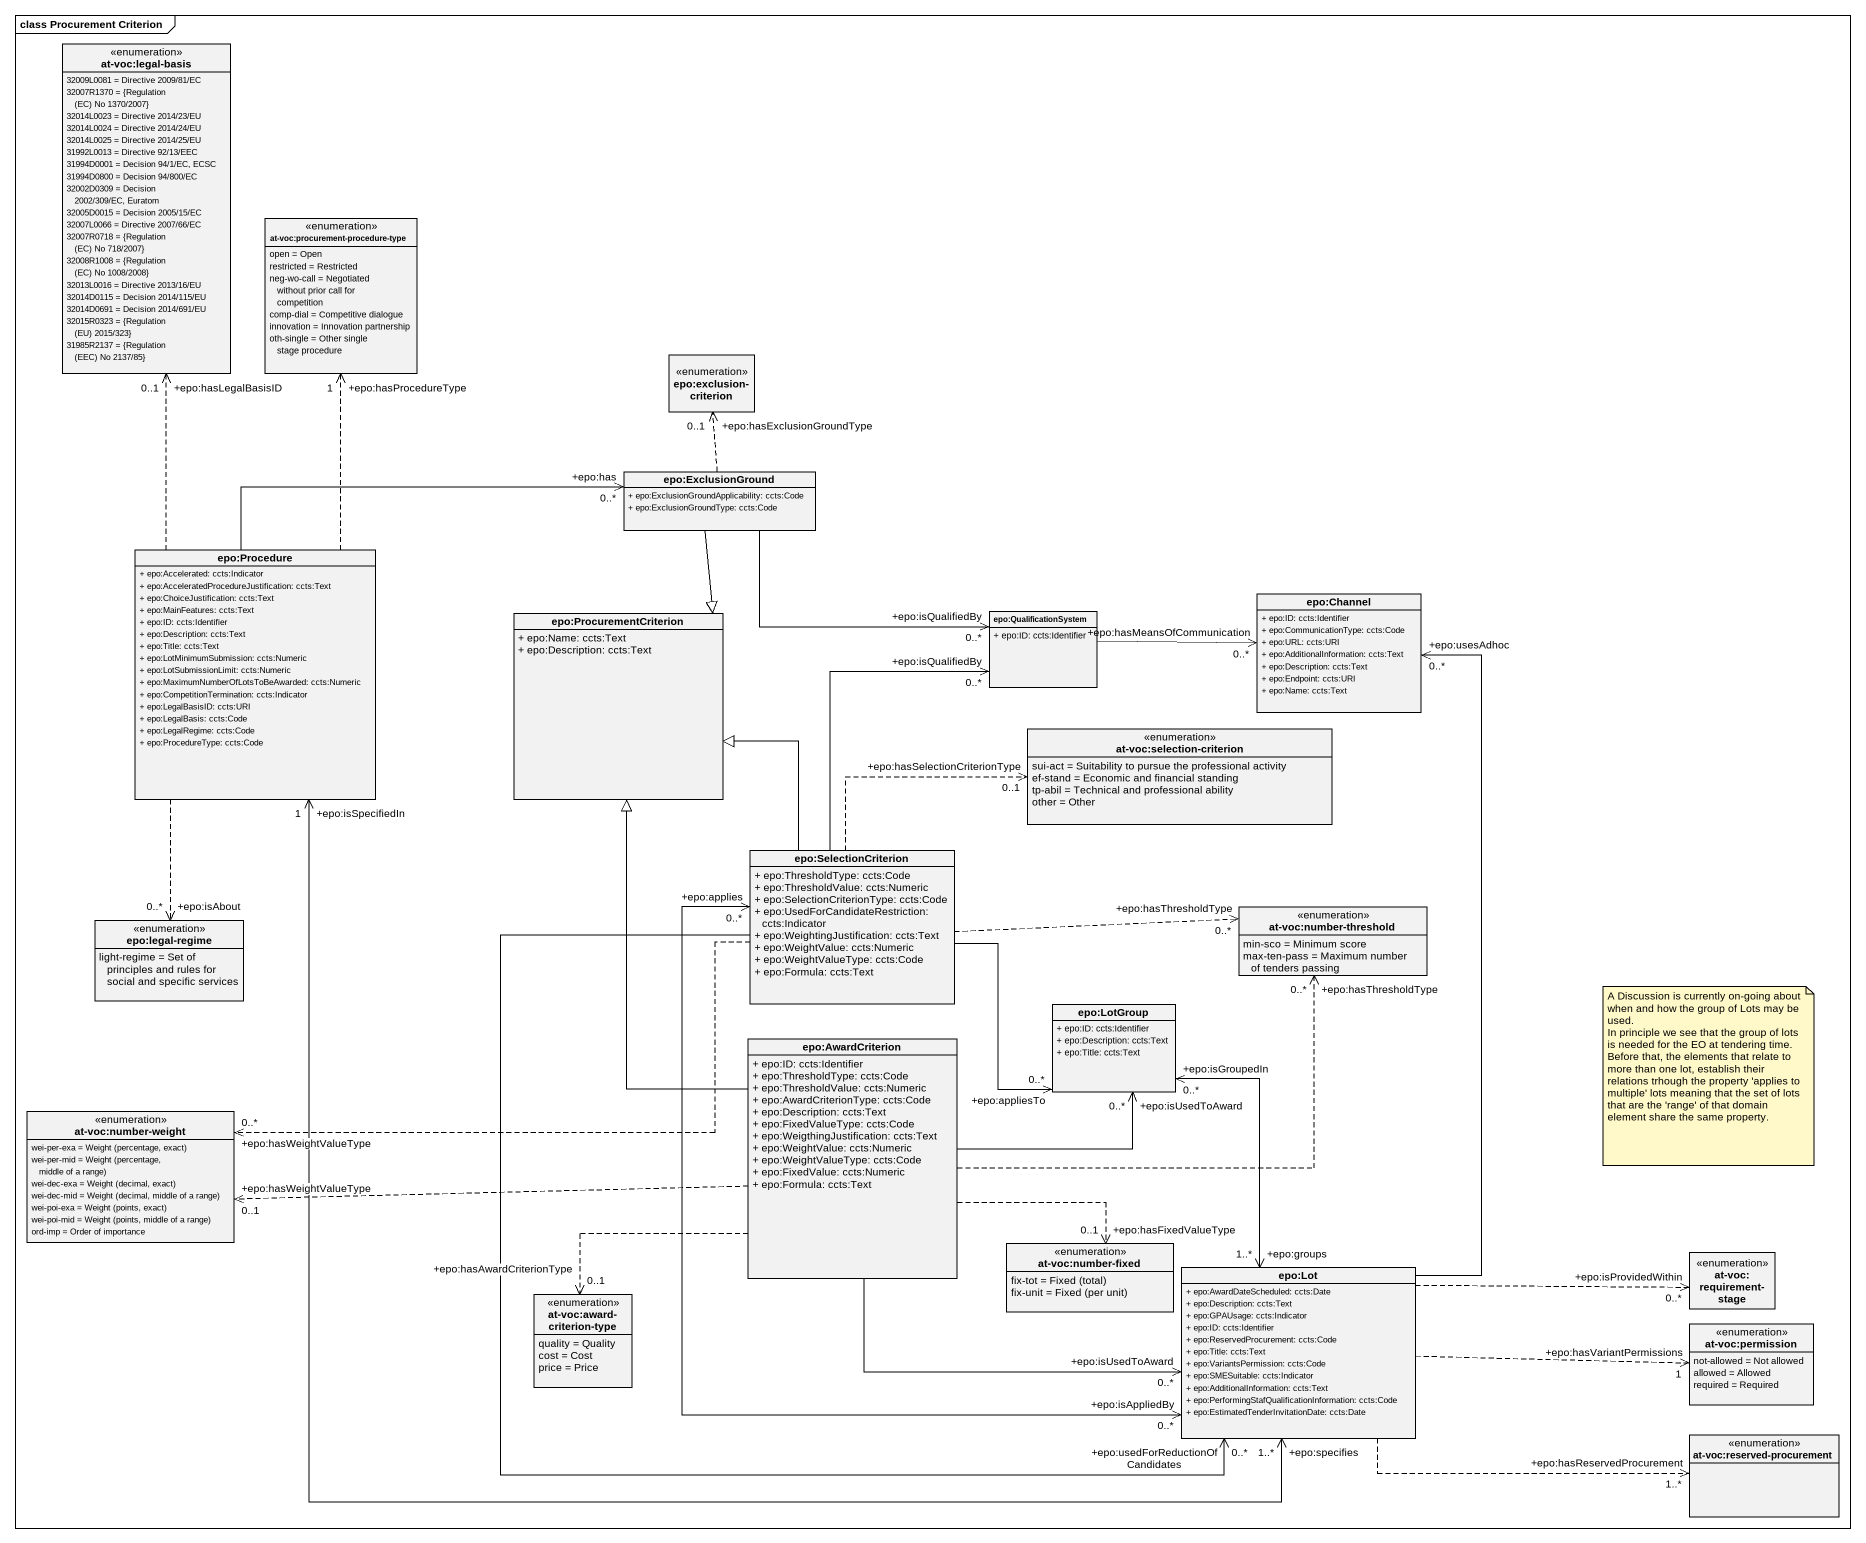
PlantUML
@startuml
mainframe class Procurement Criterion
hide circle
hide empty members
skinparam classAttributeIconSize 0
enum "at-voc:legal-basis" as at_voc_legal_basis {
  32009L0081 = Directive 2009/81/EC
  {field} 32007R1370 = {Regulation (EC) No 1370/2007}
  32014L0023 = Directive 2014/23/EU
  32014L0024 = Directive 2014/24/EU
  32014L0025 = Directive 2014/25/EU
  31992L0013 = Directive 92/13/EEC
  31994D0001 = Decision 94/1/EC, ECSC
  31994D0800 = Decision 94/800/EC
  32002D0309 = Decision 2002/309/EC, Euratom
  32005D0015 = Decision 2005/15/EC
  32007L0066 = Directive 2007/66/EC
  {field} 32007R0718 = {Regulation (EC) No 718/2007}
  {field} 32008R1008 = {Regulation (EC) No 1008/2008}
  32013L0016 = Directive 2013/16/EU
  32014D0115 = Decision 2014/115/EU
  32014D0691 = Decision 2014/691/EU
  {field} 32015R0323 = {Regulation (EU) 2015/323}
  {field} 31985R2137 = {Regulation (EEC) No 2137/85}
}
enum "at-voc:procurement-procedure-type" as at_voc_procurement {
  open = Open
  restricted = Restricted
  neg-wo-call = Negotiated without prior call for competition
  comp-dial = Competitive dialogue
  innovation = Innovation partnership
  oth-single = Other single stage procedure
}
enum "epo:exclusion-criterion" as epo_exclusion_criterion
class "epo:ExclusionGround" as epo_ExclusionGround {
  + epo:ExclusionGroundApplicability: ccts:Code
  + epo:ExclusionGroundType: ccts:Code
}
class "epo:Procedure" as epo_Procedure {
  + epo:Accelerated: ccts:Indicator
  + epo:AcceleratedProcedureJustification: ccts:Text
  + epo:ChoiceJustification: ccts:Text
  + epo:MainFeatures: ccts:Text
  + epo:ID: ccts:Identifier
  + epo:Description: ccts:Text
  + epo:Title: ccts:Text
  + epo:LotMinimumSubmission: ccts:Numeric
  + epo:LotSubmissionLimit: ccts:Numeric
  + epo:MaximumNumberOfLotsToBeAwarded: ccts:Numeric
  + epo:CompetitionTermination: ccts:Indicator
  + epo:LegalBasisID: ccts:URI
  + epo:LegalBasis: ccts:Code
  + epo:LegalRegime: ccts:Code
  + epo:ProcedureType: ccts:Code
}
class "epo:Channel" as epo_Channel {
  + epo:ID: ccts:Identifier
  + epo:CommunicationType: ccts:Code
  + epo:URL: ccts:URI
  + epo:AdditionalInformation: ccts:Text
  + epo:Description: ccts:Text
  + epo:Endpoint: ccts:URI
  + epo:Name: ccts:Text
}
class "epo:ProcurementCriterion" as epo_ProcurementCriterion {
  + epo:Name: ccts:Text
  + epo:Description: ccts:Text
}
class "epo:QualificationSystem" as epo_QualificationSystem {
  + epo:ID: ccts:Identifier
}
enum "at-voc:selection-criterion" as at_voc_selection_criterion {
  sui-act = Suitability to pursue the professional activity
  ef-stand = Economic and financial standing
  tp-abil = Technical and professional ability
  other = Other
}
class "epo:SelectionCriterion" as epo_SelectionCriterion {
  + epo:ThresholdType: ccts:Code
  + epo:ThresholdValue: ccts:Numeric
  + epo:SelectionCriterionType: ccts:Code
  + epo:UsedForCandidateRestriction: ccts:Indicator
  + epo:WeightingJustification: ccts:Text
  + epo:WeightValue: ccts:Numeric
  + epo:WeightValueType: ccts:Code
  + epo:Formula: ccts:Text
}
enum "epo:legal-regime" as epo_legal_regime {
  light-regime = Set of principles and rules for social and specific services
}
enum "at-voc:number-threshold" as at_voc_number_threshold {
  min-sco = Minimum score
  max-ten-pass = Maximum number of tenders passing
}
class "epo:LotGroup" as epo_LotGroup {
  + epo:ID: ccts:Identifier
  + epo:Description: ccts:Text
  + epo:Title: ccts:Text
}
class "epo:AwardCriterion" as epo_AwardCriterion {
  + epo:ID: ccts:Identifier
  + epo:ThresholdType: ccts:Code
  + epo:ThresholdValue: ccts:Numeric
  + epo:AwardCriterionType: ccts:Code
  + epo:Description: ccts:Text
  + epo:FixedValueType: ccts:Code
  + epo:WeigthingJustification: ccts:Text
  + epo:WeightValue: ccts:Numeric
  + epo:WeightValueType: ccts:Code
  + epo:FixedValue: ccts:Numeric
  + epo:Formula: ccts:Text
}
enum "at-voc:number-weight" as at_voc_number_weight {
  {field} wei-per-exa = Weight (percentage, exact)
  {field} wei-per-mid = Weight (percentage, middle of a range)
  {field} wei-dec-exa = Weight (decimal, exact)
  {field} wei-dec-mid = Weight (decimal, middle of a range)
  {field} wei-poi-exa = Weight (points, exact)
  {field} wei-poi-mid = Weight (points, middle of a range)
  ord-imp = Order of importance
}
enum "at-voc:number-fixed" as at_voc_number_fixed {
  {field} fix-tot = Fixed (total)
  {field} fix-unit = Fixed (per unit)
}
class "epo:Lot" as epo_Lot {
  + epo:AwardDateScheduled: ccts:Date
  + epo:Description: ccts:Text
  + epo:GPAUsage: ccts:Indicator
  + epo:ID: ccts:Identifier
  + epo:ReservedProcurement: ccts:Code
  + epo:Title: ccts:Text
  + epo:VariantsPermission: ccts:Code
  + epo:SMESuitable: ccts:Indicator
  + epo:AdditionalInformation: ccts:Text
  + epo:PerformingStafQualificationInformation: ccts:Code
  + epo:EstimatedTenderInvitationDate: ccts:Date
}
enum "at-voc:requirement-stage" as at_voc_requirement_stage
enum "at-voc:award-criterion-type" as at_voc_award_criterion_type {
  quality = Quality
  cost = Cost
  price = Price
}
enum "at-voc:permission" as at_voc_permission {
  not-allowed = Not allowed
  allowed = Allowed
  required = Required
}
enum "at-voc:reserved-procurement" as at_voc_reserved_procurement
epo_ExclusionGround .up.> "+epo:hasExclusionGroundType\n0..1" epo_exclusion_criterion
epo_ExclusionGround --|> epo_ProcurementCriterion
epo_ExclusionGround -right-> "+epo:isQualifiedBy\n0..*" epo_QualificationSystem
epo_Procedure .up.> "+epo:hasLegalBasisID\n0..1" at_voc_legal_basis
epo_Procedure .up.> "+epo:hasProcedureType\n1" at_voc_procurement
epo_Procedure -right-> "+epo:has\n0..*" epo_ExclusionGround
epo_Procedure ..> "+epo:isAbout\n0..*" epo_legal_regime
epo_Procedure "+epo:isSpecifiedIn\n1" <--> "+epo:specifies\n1..*" epo_Lot
epo_QualificationSystem -right-> "+epo:hasMeansOfCommunication\n0..*" epo_Channel
epo_SelectionCriterion -up-|> epo_ProcurementCriterion
epo_SelectionCriterion -up-> "+epo:isQualifiedBy\n0..*" epo_QualificationSystem
epo_SelectionCriterion .right.> "+epo:hasSelectionCriterionType\n0..1" at_voc_selection_criterion
epo_SelectionCriterion .right.> "+epo:hasThresholdType\n0..*" at_voc_number_threshold
epo_SelectionCriterion -right-> "+epo:appliesTo\n0..*" epo_LotGroup
epo_SelectionCriterion .left.> "+epo:hasWeightValueType\n0..*" at_voc_number_weight
epo_SelectionCriterion --> "+epo:usedForReductionOfCandidates\n0..*" epo_Lot
epo_SelectionCriterion "+epo:applies\n0..*" <--> "+epo:isAppliedBy\n0..*" epo_Lot
epo_AwardCriterion -up-|> epo_ProcurementCriterion
epo_AwardCriterion .right.> "+epo:hasThresholdType\n0..*" at_voc_number_threshold
epo_AwardCriterion -right-> "+epo:isUsedToAward\n0..*" epo_LotGroup
epo_AwardCriterion .left.> "+epo:hasWeightValueType\n0..1" at_voc_number_weight
epo_AwardCriterion .right.> "+epo:hasFixedValueType\n0..1" at_voc_number_fixed
epo_AwardCriterion -right-> "+epo:isUsedToAward\n0..*" epo_Lot
epo_AwardCriterion ..> "+epo:hasAwardCriterionType\n0..1" at_voc_award_criterion_type
epo_Lot -up-> "+epo:usesAdhoc\n0..*" epo_Channel
epo_Lot "+epo:groups\n1..*" <-up-> "+epo:isGroupedIn\n0..*" epo_LotGroup
epo_Lot .right.> "+epo:isProvidedWithin\n0..*" at_voc_requirement_stage
epo_Lot .right.> "+epo:hasVariantPermissions\n1" at_voc_permission
epo_Lot .right.> "+epo:hasReservedProcurement\n1..*" at_voc_reserved_procurement
note as N1
  A Discussion is currently on-going about when and how the group of Lots may be used.
  In principle we see that the group of lots is needed for the EO at tendering time. Before that, the elements that relate to more than one lot, establish their relations trhough the property 'applies to multiple' lots meaning that the set of lots that are the 'range' of that domain element share the same property.
end note
@enduml
